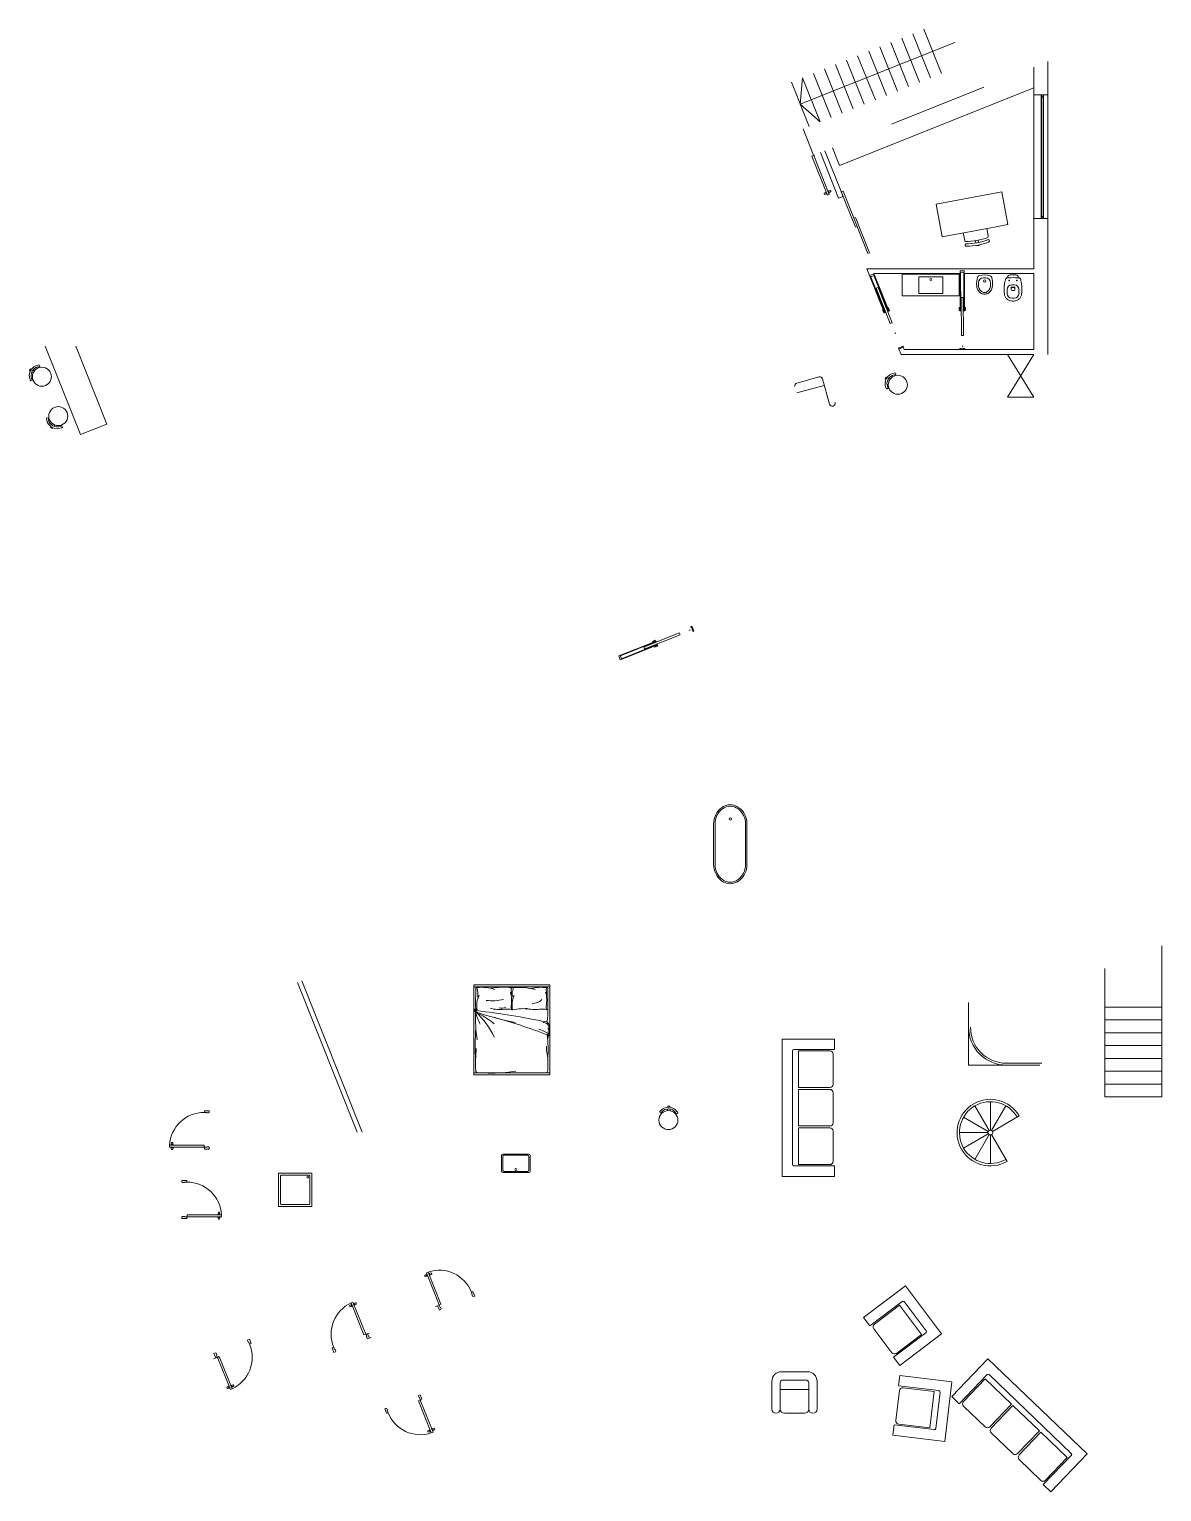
# Model space of a CAD drawing. Header units: millimetres. Extents: x -4829 to 17751, y -2575 to 15731.
# Drawn here: x -4829 to -2447, y 6933 to 10009 of the extents above; entities that cross this region are included whole.
import ezdxf

# ---------------------------------------------------------------- set-up
doc = ezdxf.new("R2010")
doc.units = ezdxf.units.MM
doc.layers.get('0').update_dxf_attribs({"lineweight": 20})
doc.layers.add('Arredo', color=7, linetype='Continuous', lineweight=9)
doc.layers.add('finestre', color=140, linetype='Continuous')

msp = doc.modelspace()

# ---------------------------------------------------------------- linework, layer by layer
for p, q in [((-2933.4, 9906.7), (-2970.5, 9999.5)), ((-2910.1, 9915.9), (-2947.3, 10008.8)), ((-2882.3, 9980.9), (-3207.3, 9850.9)), ((-3003, 9878.8), (-3040.1, 9971.7)), ((-2979.8, 9888.1), (-3016.9, 9980.9)), ((-2956.6, 9897.4), (-2993.7, 9990.2)), ((-3072.6, 9851), (-3109.8, 9943.8)), ((-3049.4, 9860.2), (-3086.6, 9953.1)), ((-3026.2, 9869.5), (-3063.3, 9962.4)), ((-2686.3, 9870.5), (-2686.3, 9940.9)), ((-3207.3, 9850.9), (-3202.6, 9906.7)), ((-3165.5, 9813.8), (-3202.6, 9906.7)), ((-3142.3, 9823.1), (-3179.4, 9915.9)), ((-3119.1, 9832.4), (-3156.2, 9925.2)), ((-3095.8, 9841.7), (-3133, 9934.5)), ((-2716.3, 9870.5), (-2716.3, 9928.9)), ((-3188.7, 9804.5), (-3225.8, 9897.4)), ((-2716.3, 9885.8), (-3124.8, 9722.4)), ((-2821.2, 9886.9), (-3015.3, 9809.3)), ((-3207.3, 9850.9), (-3165.5, 9813.8)), ((-2716.3, 9870.5), (-2686.3, 9870.5)), ((-2716.3, 9610.6), (-2716.3, 9870.5)), ((-2686.3, 9870.5), (-2686.3, 9610.6)), ((-3179.3, 9743.7), (-3201.5, 9799.4)), ((-3117.3, 9657.2), (-3155.7, 9753.1)), ((-3124.8, 9722.4), (-3139.6, 9759.5)), ((-3179, 9743.2), (-3182.7, 9741.7)), ((-3149.9, 9659.7), (-3182.7, 9741.7)), ((-3146.2, 9661.2), (-3179, 9743.2)), ((-3126.6, 9653.5), (-3164.9, 9749.4)), ((-3156.9, 9662.6), (-3157.3, 9663.7)), ((-3157.2, 9663.9), (-3154.5, 9665.6)), ((-3156.9, 9662.6), (-3156.4, 9661.5)), ((-3156.2, 9661.4), (-3153.1, 9662.1)), ((-3154.2, 9665.6), (-3152.9, 9662.4)), ((-3153.6, 9665.1), (-3154, 9664.9)), ((-3153.3, 9666.9), (-3152.9, 9667.1)), ((-3151.4, 9662), (-3153.3, 9666.9)), ((-3152.8, 9663.1), (-3153.2, 9663)), ((-3152.9, 9667.1), (-3150.9, 9662.1)), ((-3150.9, 9662.1), (-3151.4, 9662)), ((-3151.4, 9662), (-3151.2, 9662.1)), ((-3146.2, 9661.2), (-3149.9, 9659.7)), ((-3148.7, 9668.8), (-3149.1, 9668.6)), ((-3149.1, 9668.6), (-3147.2, 9663.7)), ((-3146.7, 9663.8), (-3148.7, 9668.8)), ((-3147.3, 9667.6), (-3146.9, 9667.8)), ((-3147.2, 9663.7), (-3146.7, 9663.8)), ((-3147.1, 9668.4), (-3145.8, 9665.2)), ((-3143.8, 9669.3), (-3147, 9668.6)), ((-3146.7, 9663.8), (-3146.9, 9663.7)), ((-3146.5, 9665.7), (-3146.1, 9665.8)), ((-3142.8, 9666.8), (-3145.6, 9665.1)), ((-3143.2, 9668.1), (-3143.6, 9669.2)), ((-3143.2, 9668.1), (-3142.8, 9667)), ((-3117.3, 9657.2), (-3126.6, 9653.5)), ((-2716.3, 9505), (-2716.3, 9610.6)), ((-2716.3, 9610.6), (-2686.3, 9610.6)), ((-2686.3, 9324.9), (-2686.3, 9610.6)), ((-3031.4, 9415.1), (-3067.3, 9504.9)), ((-3067.1, 9505), (-2716.3, 9505)), ((-3052.4, 9495), (-2871.4, 9495)), ((-3021.8, 9418.9), (-3052.4, 9495)), ((-2992.8, 9493.3), (-2992.8, 9448.3)), ((-2871.3, 9419.8), (-2871.4, 9495)), ((-2861.7, 9495), (-2716.3, 9495)), ((-2861.7, 9419.9), (-2861.7, 9495)), ((-2832.3, 9476), (-2832.3, 9467.9)), ((-2822.2, 9486.1), (-2817.2, 9486.1)), ((-2807.1, 9476), (-2807.1, 9467.9)), ((-2716.3, 9483), (-2716.3, 9495)), ((-2716.3, 9334.9), (-2716.3, 9483)), ((-2822.2, 9454.9), (-2817.2, 9454.9)), ((-2772.4, 9461.3), (-2772.4, 9453.2)), ((-2763.9, 9465.6), (-2763.9, 9461.1)), ((-2763.9, 9465.6), (-2763.9, 9461.1)), ((-2756.8, 9466.6), (-2762.9, 9466.6)), ((-2756.8, 9466.6), (-2762.9, 9466.6)), ((-2757.3, 9471.3), (-2762.4, 9471.3)), ((-2757.8, 9465.6), (-2761.9, 9465.6)), ((-2761.9, 9459.1), (-2759.8, 9459.1)), ((-2757.8, 9459.1), (-2759.8, 9459.1)), ((-2755.8, 9465.6), (-2755.8, 9461.1)), ((-2755.8, 9465.6), (-2755.8, 9461.1)), ((-2747.3, 9461.3), (-2747.3, 9453.2)), ((-2757.3, 9443.1), (-2762.4, 9443.1)), ((-2995.4, 9324.9), (-2999.9, 9336.2)), ((-2716.3, 9324.9), (-2995.4, 9324.9)), ((-2988.6, 9334.9), (-2990.6, 9339.9)), ((-2871.4, 9334.9), (-2988.6, 9334.9)), ((-2716.3, 9334.9), (-2861.4, 9334.9)), ((-2861.4, 9334.9), (-2861.1, 9334.9)), ((-2861.4, 9334.9), (-2861.1, 9334.9)), ((-2716.3, 9234.9), (-2771.3, 9324.9)), ((-2771.3, 9234.9), (-2716.3, 9324.9)), ((-3214.6, 9243.7), (-3156.8, 9259.8)), ((-3214.2, 9264.6), (-3167.9, 9277.5)), ((-3160.5, 9273.3), (-3145.7, 9220)), ((-3026.4, 9277.2), (-3028.5, 9273.2)), ((-3026.8, 9272.3), (-3028.5, 9273.2)), ((-3024.6, 9276.3), (-3026.4, 9277.2)), ((-3023.9, 9270), (-3020.6, 9268.7)), ((-3020.8, 9275.3), (-3018, 9273.2)), ((-2771.3, 9234.9), (-2716.3, 9234.9)), ((-3431.4, 8743.4), (-3435.1, 8752.7)), ((-2447, 7763.1), (-2447, 8081.1)), ((-2567, 8033.1), (-2567, 7763.1)), ((-4139.3, 7689.1), (-4264.9, 8003.6)), ((-4128.4, 7689.2), (-4255.6, 8007.3)), ((-3893.6, 7998.7), (-3733.8, 7998.7)), ((-3893.6, 7998.7), (-3893.6, 7809.3)), ((-3733.8, 7998.7), (-3733.8, 7809.3)), ((-3893.6, 7994.7), (-3733.8, 7994.7)), ((-3738.5, 7933.1), (-3738.5, 7990.9)), ((-2853.3, 7829.8), (-2853.3, 7961.6)), ((-2567, 7952.1), (-2447, 7952.1)), ((-2567, 7925.1), (-2447, 7925.1)), ((-3736.5, 7891.7), (-3738.5, 7886.1)), ((-3736.2, 7893.4), (-3736.2, 7902.6)), ((-3245.7, 7884.8), (-3245.7, 7596)), ((-3135.6, 7884.8), (-3245.7, 7884.8)), ((-3135.6, 7862.8), (-3135.6, 7884.8)), ((-2567, 7898.1), (-2447, 7898.1)), ((-3223.7, 7860), (-3223.7, 7620.7)), ((-3135.6, 7862.8), (-3220.9, 7862.8)), ((-3211.3, 7860), (-3145.3, 7860)), ((-3211.3, 7783), (-3211.3, 7860)), ((-3138.4, 7853.2), (-3138.4, 7789.9)), ((-2853.3, 7829.8), (-2703.3, 7829.8)), ((-2773.3, 7833.8), (-2699.3, 7833.8)), ((-2567, 7844.1), (-2447, 7844.1)), ((-2567, 7817.1), (-2447, 7817.1)), ((-3893.6, 7813.4), (-3733.8, 7813.4)), ((-3893.6, 7809.3), (-3733.8, 7809.3)), ((-3893.6, 7809.3), (-3733.8, 7809.3)), ((-3145.3, 7783), (-3211.3, 7783)), ((-2567, 7790.1), (-2447, 7790.1)), ((-3145.3, 7778.9), (-3211.3, 7778.9)), ((-3211.3, 7778.9), (-3211.3, 7701.9)), ((-3138.4, 7708.7), (-3138.4, 7772)), ((-2807.5, 7753), (-2807.5, 7693)), ((-2567, 7763.1), (-2447, 7763.1)), ((-4450.5, 7733.8), (-4460.5, 7733.8)), ((-4460.5, 7733.8), (-4460.5, 7730.3)), ((-4460.5, 7730.2), (-4455.4, 7730.3)), ((-4455.4, 7730.3), (-4455.4, 7729.4)), ((-4455.4, 7729.4), (-4451.8, 7729.4)), ((-4451.8, 7729.4), (-4450.5, 7730.6)), ((-4450.5, 7730.6), (-4450.5, 7733.8)), ((-3486.8, 7737.7), (-3486.5, 7734.2)), ((-3486.1, 7741.4), (-3486.1, 7743.3)), ((-3481.6, 7743.3), (-3486.1, 7743.3)), ((-3481.6, 7741.3), (-3481.6, 7743.3)), ((-3480.6, 7737.4), (-3481.2, 7734)), ((-2810, 7692.3), (-2840, 7744.3)), ((-2805, 7692.3), (-2775, 7744.3)), ((-2803.1, 7690.5), (-2746.8, 7723)), ((-3211.3, 7701.9), (-3145.3, 7701.9)), ((-3211.3, 7697.7), (-3211.3, 7620.7)), ((-3145.3, 7697.7), (-3211.3, 7697.7)), ((-3138.4, 7627.6), (-3138.4, 7690.9)), ((-2811.8, 7690.5), (-2863.8, 7720.5)), ((-4533.7, 7657.6), (-4533.7, 7661.5)), ((-4533.7, 7661.5), (-4461, 7661.5)), ((-4531.1, 7662.1), (-4525.8, 7662.1)), ((-4531.1, 7662.1), (-4531.1, 7661.8)), ((-4531.1, 7661.6), (-4531.1, 7662.1)), ((-4525.8, 7661.6), (-4531.1, 7661.6)), ((-4529.8, 7666.8), (-4530.3, 7663.6)), ((-4526.7, 7663.4), (-4530.1, 7663.4)), ((-4528.4, 7667), (-4529.6, 7667)), ((-4529.5, 7663), (-4529.5, 7663.4)), ((-4528.4, 7667), (-4527.2, 7667)), ((-4527.4, 7663), (-4527.4, 7663.4)), ((-4527.1, 7666.8), (-4526.5, 7663.6)), ((-4525.8, 7662.1), (-4525.8, 7661.6)), ((-4461, 7657.6), (-4461, 7661.5)), ((-2872.5, 7688), (-2812.5, 7688)), ((-2811.8, 7685.5), (-2863.8, 7655.5)), ((-2810, 7683.7), (-2840, 7631.7)), ((-2807.5, 7623), (-2807.5, 7683)), ((-2805, 7683.7), (-2772.5, 7627.4)), ((-4533.7, 7657.6), (-4461, 7657.6)), ((-4525.8, 7657.5), (-4531.1, 7657.5)), ((-4531.1, 7657.5), (-4531.1, 7657.1)), ((-4531.1, 7657.1), (-4531.1, 7657.3)), ((-4531.1, 7657.1), (-4525.8, 7657.1)), ((-4529.8, 7652.4), (-4530.3, 7655.6)), ((-4526.7, 7655.8), (-4530.1, 7655.8)), ((-4528.4, 7652.2), (-4529.6, 7652.2)), ((-4529.5, 7656.2), (-4529.5, 7655.8)), ((-4528.4, 7652.2), (-4527.2, 7652.2)), ((-4527.4, 7656.2), (-4527.4, 7655.8)), ((-4527.1, 7652.4), (-4526.5, 7655.6)), ((-4525.8, 7657.1), (-4525.8, 7657.5)), ((-4460.5, 7653.5), (-4460.5, 7657.1)), ((-4460.5, 7657.1), (-4455.4, 7657.1)), ((-4450.5, 7653.5), (-4460.5, 7653.5)), ((-4455.4, 7657.1), (-4455.4, 7658)), ((-4455.4, 7658), (-4451.8, 7658)), ((-4451.8, 7658), (-4450.5, 7656.7)), ((-4450.5, 7656.7), (-4450.5, 7653.5)), ((-3835.4, 7639.7), (-3835.4, 7607)), ((-3832.9, 7637.2), (-3832.9, 7609.5)), ((-3778.4, 7642.7), (-3832.4, 7642.7)), ((-3780.9, 7640.2), (-3829.9, 7640.2)), ((-3777.9, 7609.5), (-3777.9, 7637.2)), ((-3775.4, 7607), (-3775.4, 7639.7)), ((-3832.4, 7604), (-3778.4, 7604)), ((-3829.9, 7606.5), (-3780.9, 7606.5)), ((-3220.9, 7618), (-3135.6, 7618)), ((-3211.3, 7620.7), (-3145.3, 7620.7)), ((-3135.6, 7596), (-3135.6, 7618)), ((-4507.7, 7587.3), (-4497.7, 7587.3)), ((-4507.7, 7584.1), (-4507.7, 7587.3)), ((-4506.4, 7582.9), (-4507.7, 7584.1)), ((-4502.7, 7582.9), (-4506.4, 7582.9)), ((-4497.7, 7583.7), (-4502.7, 7583.7)), ((-4502.7, 7583.7), (-4502.7, 7582.9)), ((-4497.7, 7587.3), (-4497.7, 7583.7)), ((-3245.7, 7596), (-3135.6, 7596)), ((-4506.4, 7511.5), (-4507.7, 7510.2)), ((-4507.7, 7510.2), (-4507.7, 7507)), ((-4507.7, 7507), (-4497.7, 7507)), ((-4502.7, 7511.5), (-4506.4, 7511.5)), ((-4502.7, 7510.6), (-4502.7, 7511.5)), ((-4497.7, 7510.6), (-4502.7, 7510.6)), ((-4497.7, 7507), (-4497.7, 7510.6)), ((-4497.1, 7511.1), (-4497.1, 7515)), ((-4424.4, 7515), (-4497.1, 7515)), ((-4424.4, 7511.1), (-4497.1, 7511.1)), ((-4427.1, 7515.6), (-4432.4, 7515.6)), ((-4432.4, 7515.6), (-4432.4, 7515.1)), ((-4432.4, 7515.1), (-4427.1, 7515.1)), ((-4432.4, 7510.6), (-4432.4, 7511)), ((-4432.4, 7511), (-4427.1, 7511)), ((-4427.1, 7510.6), (-4432.4, 7510.6)), ((-4431.1, 7520.3), (-4431.7, 7517.1)), ((-4431.1, 7505.8), (-4431.7, 7509)), ((-4431.5, 7516.9), (-4428, 7516.9)), ((-4431.5, 7509.3), (-4428, 7509.3)), ((-4429.8, 7520.4), (-4430.9, 7520.4)), ((-4430.8, 7516.4), (-4430.8, 7516.9)), ((-4430.8, 7509.7), (-4430.8, 7509.3)), ((-4429.8, 7520.4), (-4428.6, 7520.4)), ((-4428.7, 7516.4), (-4428.7, 7516.9)), ((-4428.7, 7509.7), (-4428.7, 7509.3)), ((-4428.4, 7520.3), (-4427.9, 7517.1)), ((-4428.4, 7505.8), (-4427.9, 7509)), ((-4427.1, 7515.6), (-4427.1, 7515.3)), ((-4427.1, 7515.1), (-4427.1, 7515.6)), ((-4427.1, 7511), (-4427.1, 7510.6)), ((-4427.1, 7510.6), (-4427.1, 7510.8)), ((-4424.4, 7511.1), (-4424.4, 7515)), ((-4429.8, 7505.7), (-4430.9, 7505.7)), ((-4429.8, 7505.7), (-4428.6, 7505.7)), ((-3996.6, 7386.3), (-3997, 7387.4)), ((-3996.9, 7387.6), (-3994.2, 7389.3)), ((-3996.6, 7386.3), (-3996.1, 7385.2)), ((-3995.9, 7385.1), (-3992.8, 7385.8)), ((-3992.6, 7386), (-3993.9, 7389.2)), ((-3993.3, 7388.7), (-3993.7, 7388.6)), ((-3993.5, 7393.2), (-3989.9, 7394.7)), ((-3993.5, 7393.2), (-3966.5, 7325.8)), ((-3992.6, 7390.7), (-3993, 7390.6)), ((-3993, 7390.6), (-3992.8, 7390.7)), ((-3993, 7390.6), (-3991.1, 7385.6)), ((-3992.5, 7386.8), (-3992.9, 7386.6)), ((-3990.6, 7385.8), (-3992.6, 7390.7)), ((-3991.1, 7385.6), (-3990.6, 7385.8)), ((-3989.9, 7394.7), (-3962.9, 7327.2)), ((-3988.8, 7392.3), (-3988.4, 7392.4)), ((-3986.9, 7387.3), (-3988.8, 7392.3)), ((-3988.4, 7392.4), (-3988.6, 7392.3)), ((-3988.4, 7392.4), (-3986.4, 7387.5)), ((-3987, 7391.3), (-3986.6, 7391.4)), ((-3986.4, 7387.5), (-3986.9, 7387.3)), ((-3985.5, 7388.8), (-3986.8, 7392.1)), ((-3983.5, 7393), (-3986.7, 7392.3)), ((-3986.2, 7389.3), (-3985.8, 7389.5)), ((-3982.5, 7390.5), (-3985.3, 7388.8)), ((-3982.9, 7391.8), (-3983.3, 7392.9)), ((-3982.9, 7391.8), (-3982.5, 7390.7)), ((-3895.6, 7353.5), (-3898.9, 7352.2)), ((-3898.9, 7352.2), (-3897, 7347.5)), ((-3891.9, 7344.2), (-3895.6, 7353.5)), ((-2986.2, 7365.4), (-3074, 7299.1)), ((-2986.2, 7365.4), (-2910, 7264.4)), ((-4154.9, 7323), (-4155.4, 7324.1)), ((-4155.3, 7324.3), (-4152.5, 7326)), ((-4154.9, 7323), (-4154.5, 7321.9)), ((-4154.3, 7321.8), (-4151.1, 7322.4)), ((-4151, 7322.7), (-4152.3, 7325.9)), ((-4151.6, 7325.4), (-4152, 7325.2)), ((-4148.2, 7331.4), (-4151.9, 7329.9)), ((-4151.9, 7329.9), (-4124.9, 7262.4)), ((-4151, 7327.4), (-4151.4, 7327.2)), ((-4151.4, 7327.2), (-4151.2, 7327.3)), ((-4151.4, 7327.2), (-4149.4, 7322.3)), ((-4150.8, 7323.5), (-4151.2, 7323.3)), ((-4149, 7322.5), (-4151, 7327.4)), ((-4149.4, 7322.3), (-4149, 7322.5)), ((-4148.2, 7331.4), (-4121.2, 7263.9)), ((-4147.2, 7328.9), (-4146.7, 7329.1)), ((-4145.2, 7324), (-4147.2, 7328.9)), ((-4146.7, 7329.1), (-4147, 7329)), ((-4146.7, 7329.1), (-4144.8, 7324.1)), ((-4145.3, 7327.9), (-4144.9, 7328.1)), ((-4143.9, 7325.5), (-4145.2, 7328.7)), ((-4144.8, 7324.1), (-4145.2, 7324)), ((-4141.9, 7329.6), (-4145, 7329)), ((-4144.5, 7326), (-4144.1, 7326.1)), ((-4140.9, 7327.1), (-4143.6, 7325.4)), ((-4141.2, 7328.4), (-4141.7, 7329.5)), ((-4141.2, 7328.4), (-4140.8, 7327.3)), ((-3970.1, 7323.7), (-3974.2, 7322.1)), ((-3970.1, 7323.7), (-3966.8, 7325)), ((-3966.4, 7314.4), (-3970.1, 7323.7)), ((-3966.8, 7325), (-3965, 7320.3)), ((-3966.5, 7325.8), (-3962.9, 7327.2)), ((-3897, 7347.5), (-3897.8, 7347.2)), ((-3897.8, 7347.2), (-3896.5, 7343.8)), ((-3896.5, 7343.8), (-3894.8, 7343.1)), ((-3894.8, 7343.1), (-3891.9, 7344.2)), ((-2992.7, 7332.9), (-3060.8, 7281.6)), ((-3051.4, 7285.2), (-2998.7, 7324.9)), ((-2998.7, 7324.9), (-2952.3, 7263.4)), ((-2942.5, 7270.9), (-2988.8, 7332.4)), ((-3963.5, 7315.6), (-3966.4, 7314.4)), ((-3965, 7320.3), (-3964.1, 7320.7)), ((-3964.1, 7320.7), (-3962.8, 7317.3)), ((-3962.8, 7317.3), (-3963.5, 7315.6)), ((-3074, 7299.1), (-3060.8, 7281.6)), ((-4121.2, 7263.9), (-4124.9, 7262.4)), ((-4117.2, 7264.9), (-4120.5, 7263.6)), ((-4120.5, 7263.6), (-4118.6, 7258.9)), ((-4113.5, 7266.4), (-4117.2, 7264.9)), ((-4113.5, 7255.6), (-4117.2, 7264.9)), ((-3014.7, 7225), (-3052.8, 7275.5)), ((-3011.1, 7215.7), (-2943, 7267)), ((-2952.3, 7263.4), (-3005, 7223.7)), ((-2997.8, 7198.1), (-2910, 7264.4)), ((-4369.6, 7250.6), (-4368.9, 7252.2)), ((-4368.2, 7247.2), (-4369.6, 7250.6)), ((-4368.9, 7252.2), (-4365.9, 7253.4)), ((-4367.4, 7247.5), (-4368.2, 7247.2)), ((-4365.6, 7242.8), (-4367.4, 7247.5)), ((-4365.9, 7253.4), (-4362.2, 7244.1)), ((-4362.2, 7244.1), (-4365.5, 7242.8)), ((-4191.8, 7235.1), (-4188.5, 7236.4)), ((-4188, 7225.8), (-4191.8, 7235.1)), ((-4188.4, 7236.4), (-4186.6, 7231.7)), ((-4186.6, 7231.7), (-4185.8, 7232)), ((-4185.8, 7232), (-4184.4, 7228.6)), ((-4118.6, 7258.9), (-4119.5, 7258.5)), ((-4119.5, 7258.5), (-4118.1, 7255.1)), ((-4118.1, 7255.1), (-4116.5, 7254.4)), ((-4116.5, 7254.4), (-4113.5, 7255.6)), ((-4441.7, 7212.4), (-4436.8, 7214.3)), ((-4437.5, 7224.8), (-4440.5, 7223.6)), ((-4440.5, 7223.6), (-4436.8, 7214.3)), ((-4435.9, 7224.1), (-4437.5, 7224.8)), ((-4436.8, 7214.3), (-4433.5, 7215.6)), ((-4434.5, 7220.7), (-4435.9, 7224.1)), ((-4435.4, 7220.3), (-4434.5, 7220.7)), ((-4433.5, 7215.6), (-4435.4, 7220.3)), ((-4432.8, 7215.3), (-4429.1, 7216.8)), ((-4405.8, 7147.8), (-4432.8, 7215.3)), ((-4402.1, 7149.3), (-4429.1, 7216.8)), ((-4185.1, 7227), (-4188, 7225.8)), ((-4184.4, 7228.6), (-4185.1, 7227)), ((-3011.1, 7215.7), (-2997.8, 7198.1)), ((-2812.6, 7212), (-2888.8, 7132.6)), ((-2604.2, 7012), (-2812.6, 7212)), ((-3000.4, 7155.2), (-2997.8, 7177.1)), ((-2997.8, 7177.1), (-2888.6, 7164.1)), ((-2813.9, 7178.9), (-2872.9, 7117.4)), ((-2818.5, 7170), (-2864.3, 7122.4)), ((-2763, 7116.7), (-2818.5, 7170)), ((-2637.3, 7013.2), (-2810, 7179)), ((-4412.8, 7150.8), (-4413.2, 7151.9)), ((-4413.1, 7152.1), (-4410.4, 7153.8)), ((-4412.8, 7150.8), (-4412.3, 7149.7)), ((-4412.1, 7149.6), (-4409, 7150.2)), ((-4410.1, 7153.7), (-4408.8, 7150.5)), ((-4409.4, 7153.2), (-4409.9, 7153.1)), ((-4409.2, 7155.1), (-4408.8, 7155.2)), ((-4407.2, 7150.1), (-4409.2, 7155.1)), ((-4408.7, 7151.3), (-4409.1, 7151.1)), ((-4408.8, 7155.2), (-4406.8, 7150.3)), ((-4406.8, 7150.3), (-4407.2, 7150.1)), ((-4407.2, 7150.1), (-4407, 7150.2)), ((-4405.8, 7147.8), (-4402.1, 7149.3)), ((-4404.6, 7156.9), (-4405, 7156.7)), ((-4405, 7156.7), (-4403, 7151.8)), ((-4402.6, 7152), (-4404.6, 7156.9)), ((-4403.2, 7155.7), (-4402.8, 7155.9)), ((-4403, 7156.5), (-4401.7, 7153.3)), ((-4403, 7151.8), (-4402.6, 7152)), ((-4399.7, 7157.5), (-4402.9, 7156.8)), ((-4402.6, 7152), (-4402.8, 7151.9)), ((-4402.4, 7153.8), (-4402, 7154)), ((-4398.7, 7154.9), (-4401.5, 7153.2)), ((-4399.1, 7156.3), (-4399.5, 7157.3)), ((-4399.1, 7156.3), (-4398.6, 7155.2)), ((-3249.6, 7147.6), (-3189.6, 7147.6)), ((-2998.8, 7145.3), (-3006.3, 7082.5)), ((-3000.4, 7155.2), (-2915.7, 7145.2)), ((-2925.6, 7143.6), (-2991.2, 7151.3)), ((-2934.7, 7067.1), (-2925.6, 7143.6)), ((-2913.3, 7142.1), (-2922.4, 7065.6)), ((-2903.4, 7038.5), (-2888.6, 7164.1)), ((-4078.4, 7108.1), (-4081.3, 7106.9)), ((-4081.3, 7106.9), (-4077.6, 7097.6)), ((-4076.7, 7107.4), (-4078.4, 7108.1)), ((-4075.4, 7104), (-4076.7, 7107.4)), ((-4010.4, 7133.9), (-4009.8, 7135.5)), ((-4009.1, 7130.5), (-4010.4, 7133.9)), ((-4006.7, 7125.4), (-4010.3, 7123.9)), ((-3983.3, 7056.4), (-4010.3, 7123.9)), ((-4009.8, 7135.5), (-4006.8, 7136.7)), ((-4008.3, 7130.8), (-4009.1, 7130.5)), ((-4006.4, 7126.1), (-4008.3, 7130.8)), ((-4006.8, 7136.7), (-4003.1, 7127.4)), ((-3979.7, 7057.9), (-4006.7, 7125.4)), ((-4003.1, 7127.4), (-4006.4, 7126.1)), ((-2888.8, 7132.6), (-2872.9, 7117.4)), ((-2864.1, 7112.7), (-2818.4, 7068.9)), ((-2808.7, 7069.1), (-2763, 7116.7)), ((-2760, 7113.8), (-2805.7, 7066.2)), ((-2704.4, 7060.5), (-2760, 7113.8)), ((-4077.6, 7097.6), (-4074.3, 7098.9)), ((-4076.2, 7103.6), (-4075.4, 7104)), ((-4074.3, 7098.9), (-4076.2, 7103.6)), ((-3240.8, 7097.6), (-3198.3, 7097.6)), ((-3990.3, 7059.4), (-3990.8, 7060.5)), ((-3990.7, 7060.7), (-3987.9, 7062.4)), ((-3990.3, 7059.4), (-3989.9, 7058.3)), ((-3989.7, 7058.2), (-3986.5, 7058.9)), ((-3987.7, 7062.3), (-3986.4, 7059.1)), ((-3987, 7061.8), (-3987.4, 7061.7)), ((-3986.8, 7063.7), (-3986.4, 7063.8)), ((-3984.8, 7058.7), (-3986.8, 7063.7)), ((-3986.2, 7059.9), (-3986.6, 7059.7)), ((-3986.4, 7063.8), (-3984.4, 7058.9)), ((-3984.4, 7058.9), (-3984.8, 7058.7)), ((-3984.8, 7058.7), (-3984.6, 7058.8)), ((-3979.7, 7057.9), (-3983.3, 7056.4)), ((-3982.2, 7065.5), (-3982.6, 7065.4)), ((-3982.6, 7065.4), (-3980.6, 7060.4)), ((-3980.2, 7060.6), (-3982.2, 7065.5)), ((-3980.7, 7064.3), (-3980.3, 7064.5)), ((-3980.6, 7065.1), (-3979.3, 7061.9)), ((-3980.6, 7060.4), (-3980.2, 7060.6)), ((-3977.3, 7066.1), (-3980.4, 7065.4)), ((-3980.2, 7060.6), (-3980.4, 7060.5)), ((-3980, 7062.4), (-3979.5, 7062.6)), ((-3976.3, 7063.5), (-3979, 7061.8)), ((-3976.6, 7064.9), (-3977.1, 7066)), ((-3976.6, 7064.9), (-3976.2, 7063.8)), ((-3012.7, 7051.4), (-3010.1, 7073.3)), ((-2903.4, 7038.5), (-3012.7, 7051.4)), ((-2925.4, 7063.2), (-3010.1, 7073.3)), ((-3000.2, 7074.9), (-2934.7, 7067.1)), ((-2805.5, 7056.5), (-2759.9, 7012.7)), ((-2750.2, 7012.9), (-2704.4, 7060.5)), ((-2747.2, 7010), (-2701.5, 7057.6)), ((-2701.5, 7057.6), (-2645.9, 7004.3)), ((-2701.3, 6956.5), (-2747, 7000.3)), ((-2696.3, 6947.8), (-2637.2, 7009.3)), ((-2645.9, 7004.3), (-2691.6, 6956.7)), ((-2680.4, 6932.6), (-2604.2, 7012)), ((-2696.3, 6947.8), (-2680.4, 6932.6))]:
    msp.add_line(p, q)
for points in [[(-3121.1, 9666.6), (-3117.4, 9668.1), (-3087.7, 9593.8), (-3091.4, 9592.3)], [(-2806.6, 9591.3), (-2798.6, 9592.7), (-2771, 9597.8), (-2783.7, 9666.7), (-2921.4, 9641.2), (-2908.7, 9572.4)], [(-3094.8, 9611.5), (-3091.1, 9613), (-3061.4, 9538.7), (-3065.1, 9537.2)], [(-2957.8, 9453.3), (-2907.8, 9453.3), (-2907.8, 9488.3), (-2957.8, 9488.3)], [(-3047.7, 9464.2), (-3043.8, 9465.8), (-3014.1, 9391.5), (-3018, 9389.9)], [(-2868.7, 9444.8), (-2864.5, 9444.8), (-2864.3, 9364.8), (-2868.5, 9364.8)], [(-3032.8, 9417.9), (-3032.7, 9418), (-3032.9, 9418.6), (-3034.1, 9418.1), (-3031.8, 9412.5), (-3030.7, 9413), (-3031.6, 9415.2), (-3031.7, 9415.2)], [(-3029.5, 9415), (-3031.2, 9414.3), (-3030.2, 9412.1), (-3028.6, 9412.7)], [(-3022.7, 9422), (-3022.8, 9421.9), (-3023.1, 9422.6), (-3021.9, 9423), (-3019.6, 9417.4), (-3020.8, 9416.9), (-3021.7, 9419.2), (-3021.6, 9419.2)], [(-3023.1, 9417.6), (-3021.4, 9418.3), (-3020.5, 9416), (-3022.2, 9415.3)], [(-2872, 9423), (-2871.8, 9423), (-2871.8, 9423.7), (-2873.1, 9423.7), (-2873.1, 9417.6), (-2871.8, 9417.6), (-2871.8, 9420), (-2872, 9420)], [(-2870, 9419), (-2871.8, 9419), (-2871.8, 9416.6), (-2870, 9416.6)], [(-2863.1, 9419.1), (-2861.3, 9419.1), (-2861.3, 9416.6), (-2863.1, 9416.6)], [(-2861.1, 9423), (-2861.2, 9423), (-2861.2, 9423.7), (-2860, 9423.7), (-2859.9, 9417.6), (-2861.2, 9417.6), (-2861.2, 9420), (-2861.1, 9420)], [(-2998, 9338.8), (-2998, 9338.8), (-2998.3, 9338.7), (-2998.5, 9339.4), (-3001, 9338.4), (-3000.1, 9336.1), (-2990.4, 9340), (-2991.3, 9342.3), (-2993.8, 9341.3), (-2993.5, 9340.6), (-2993.8, 9340.5), (-2993.8, 9340.5)], [(-2868.6, 9336.6), (-2868.6, 9336.6), (-2868.9, 9336.6), (-2868.9, 9337.3), (-2871.6, 9337.3), (-2871.6, 9334.9), (-2861.1, 9334.9), (-2861.1, 9337.3), (-2863.8, 9337.3), (-2863.8, 9336.6), (-2864.1, 9336.6), (-2864.1, 9336.6)], [(-3536.1, 8709.2), (-3534.5, 8705.3), (-3460.2, 8735), (-3461.8, 8738.9)], [(-3435.7, 8749.5), (-3435.7, 8749.5), (-3435.8, 8749.7), (-3436.5, 8749.5), (-3437.5, 8752), (-3435.2, 8752.9), (-3431.3, 8743.1), (-3433.6, 8742.2), (-3434.6, 8744.7), (-3433.9, 8745), (-3434, 8745.3), (-3434, 8745.3)], [(-3517.1, 8720.4), (-3517, 8720.3), (-3517.7, 8720), (-3518.1, 8721.2), (-3512.5, 8723.5), (-3512, 8722.3), (-3514.3, 8721.4), (-3514.3, 8721.5)], [(-3513, 8710.3), (-3513.1, 8710.4), (-3513.7, 8710.2), (-3513.3, 8709), (-3507.6, 8711.2), (-3508.1, 8712.4), (-3510.4, 8711.5), (-3510.3, 8711.4)], [(-3512.7, 8720), (-3513.4, 8721.7), (-3511.1, 8722.6), (-3510.4, 8720.9)], [(-3510.1, 8713.6), (-3509.5, 8711.9), (-3507.2, 8712.8), (-3507.9, 8714.5)], [(-2567, 7871.1), (-2447, 7871.1)], [(-4234.6, 7602.7), (-4234.6, 7532.7), (-4304.6, 7532.7), (-4304.6, 7602.7)]]:
    msp.add_lwpolyline(points, close=True)
for points in [[(-2864.4, 9580.5), (-2861.5, 9564.8, 0.198912), (-2859.8, 9562.2)], [(-2813, 9570.9, 0.198912), (-2812.3, 9573.9), (-2815.2, 9589.7)], [(-3319.5, 8251.2), (-3319.5, 8337.1, 0.23539), (-3336.2, 8371.4, 0.340044), (-3372.8, 8371.4, 0.23539), (-3389.5, 8337.1), (-3389.5, 8252.1, 0.23539), (-3372.8, 8217.7, 0.340044), (-3336.2, 8217.7, 0.23539), (-3319.5, 8252.1)]]:
    msp.add_lwpolyline(points, format="xyb")
for points in [[(-2839, 9563.9), (-2838, 9559)], [(-2833.1, 9565), (-2832.1, 9560.1)], [(-2831.2, 9555.2), (-2831, 9554.2)], [(-3021.5, 9418.2), (-3021.8, 9418.9), (-3022.5, 9418.7), (-3052.6, 9494.1), (-3060.9, 9490.8), (-3030.7, 9415.4), (-3031.4, 9415.1), (-3031.1, 9414.4), (-3029.4, 9415), (-3058.6, 9488), (-3052.3, 9490.5), (-3023.1, 9417.6), (-3021.5, 9418.2)], [(-2992.8, 9493.3), (-2872.8, 9493.3), (-2872.8, 9448.3), (-2992.8, 9448.3)], [(-2861.4, 9419.1), (-2861.4, 9419.9), (-2862.1, 9419.9), (-2862.3, 9501.1), (-2871.1, 9501), (-2871, 9419.8), (-2871.7, 9419.8), (-2871.7, 9419), (-2869.9, 9419), (-2870.1, 9497.7), (-2863.3, 9497.7), (-2863.1, 9419.1), (-2861.4, 9419.1)], [(-3509.5, 8712), (-3510.2, 8711.7), (-3510.5, 8712.4), (-3585.9, 8682.3), (-3589.2, 8690.5), (-3513.8, 8720.6), (-3514, 8721.3), (-3513.3, 8721.6), (-3512.7, 8720), (-3585.7, 8690.8), (-3583.2, 8684.5), (-3510.2, 8713.7), (-3509.5, 8712)], [(-4109.8, 7257.1), (-4113.5, 7255.6)]]:
    msp.add_lwpolyline(points)
for points in [[(-2766.7, 9492), (-2753, 9492, -0.414214), (-2749, 9487.9), (-2749, 9485.9), (-2748, 9485.9, -0.370925), (-2743.7, 9482.1, -0.029083), (-2741.8, 9471.9, -0.042203), (-2741.3, 9456.8, -0.025293), (-2741.7, 9452.7, -0.129271), (-2743.1, 9446.6, -0.11011), (-2746.7, 9441.5, -0.08956), (-2752.5, 9438.2, -0.081181), (-2759.8, 9437.1, -0.081181), (-2767.1, 9438.2, -0.08956), (-2773, 9441.5, -0.11011), (-2776.6, 9446.6, -0.129271), (-2777.9, 9452.7, -0.025293), (-2778.4, 9456.8, -0.042203), (-2777.9, 9471.9, -0.029083), (-2776, 9482.1, -0.370925), (-2771.6, 9485.9), (-2770.7, 9485.9), (-2770.7, 9487.9, -0.414214)], [(-3322.5, 8251.3), (-3322.5, 8337.1, 0.235483), (-3338, 8369, 0.340044), (-3370.9, 8369, 0.235483), (-3386.5, 8337.1), (-3386.5, 8252, 0.235483), (-3370.9, 8220.1, 0.340044), (-3338, 8220.1, 0.230297)], [(-4238.6, 7595.7), (-4238.6, 7539.7, -0.414214), (-4241.6, 7536.7), (-4297.6, 7536.7, -0.414214), (-4300.6, 7539.7), (-4300.6, 7595.7, -0.414214), (-4297.6, 7598.7), (-4241.6, 7598.7, -0.414214)], [(-3267.1, 7106.3, 1), (-3249.6, 7106.3), (-3249.6, 7161.6, -0.414214), (-3243.6, 7167.6), (-3195.6, 7167.6, -0.414214), (-3189.6, 7161.6), (-3189.6, 7106.3, 1), (-3172.1, 7106.3), (-3172.1, 7165.1, 0.414214), (-3192.1, 7185.1), (-3247.1, 7185.1, 0.414214), (-3267.1, 7165.1)]]:
    msp.add_lwpolyline(points, format="xyb", close=True)
for centre, radius in [((-3178.5, 9743.4), 0.555), ((-2932.8, 9482.3), 2), ((-2819.7, 9479.3), 2.5), ((-2767.9, 9480.4), 0.756), ((-2751.8, 9480.4), 0.756), ((-3002.1, 9261), 20), ((-3354.5, 8347.6), 2.5), ((-3484.7, 7714.3), 20), ((-2807.5, 7688), 5), ((-4461, 7657.1), 0.555), ((-3805.4, 7610.6), 2), ((-4243.1, 7594.4), 2), ((-4497.1, 7510.6), 0.555), ((-3967, 7325.5), 0.555), ((-4120.7, 7264.1), 0.555), ((-4433.3, 7215.1), 0.555), ((-4006.2, 7125.6), 0.555)]:
    msp.add_circle(centre, radius)
for centre, radius, start, end in [((-3157.2, 9663.8), 0.178, 121.5272, 201.8014), ((-3157.2, 9663.8), 0.178, 121.5272, 201.8014), ((-3156.3, 9661.6), 0.178, 201.8014, 282.0756), ((-3156.3, 9661.6), 0.178, 201.8014, 282.0756), ((-3154.4, 9665.5), 0.178, 21.8014, 121.5272), ((-3154.4, 9665.5), 0.178, 21.8014, 121.5272), ((-3153.9, 9665.9), 0.893, 291.8014, 21.8014), ((-3153.1, 9662.3), 0.178, 282.0756, 21.8014), ((-3152.5, 9662.3), 0.893, 21.8014, 111.8014), ((-3147.6, 9668.4), 0.893, 201.8014, 291.8014), ((-3147, 9668.5), 0.178, 102.0756, 201.8014), ((-3147, 9668.5), 0.178, 102.0756, 201.8014), ((-3146.2, 9664.8), 0.893, 111.8014, 201.8014), ((-3145.7, 9665.3), 0.178, 201.8014, 301.5272), ((-3143.8, 9669.1), 0.178, 21.8014, 102.0756), ((-3143.8, 9669.1), 0.178, 21.8014, 102.0756), ((-3142.9, 9667), 0.178, 301.5272, 21.8014), ((-3142.9, 9667), 0.178, 301.5272, 21.8014), ((-2860, 9694.1), 131.8, 270.0774, 290.9062), ((-2857.6, 9555.3), 3.01, 138.5951, 277.7461), ((-2860, 9694.1), 136.8, 270.0774, 290.9062), ((-2860, 9694.1), 141.8, 271.1504, 290.1184), ((-2860, 9694.1), 142.8, 279.2881, 281.6954), ((-2812.6, 9563.6), 3.01, 283.2374, 62.3884), ((-2769.9, 9472.3), 66.5, 167.6595, 181.4279), ((-2829, 9484.9), 6.06, 114.3518, 165.3134), ((-2822.2, 9476), 10.1, 90, 180), ((-2819.7, 9445.4), 46.6, 75.3309, 104.6691), ((-2817.2, 9476), 10.1, 0, 90), ((-2810.4, 9484.9), 6.06, 14.6866, 65.6482), ((-2869.5, 9472.3), 66.5, 358.5721, 12.3405), ((-2759.8, 9391), 95.4, 84.1181, 95.8819), ((-2815.4, 9470.4), 20.9, 179.5284, 236.5186), ((-2814.9, 9470.9), 17.7, 189.892, 245.4968), ((-2819.7, 9474.7), 22.9, 251.4357, 270.0003), ((-2819.7, 9474.7), 22.9, 269.9997, 288.5643), ((-2824.5, 9470.9), 17.7, 294.5032, 350.108), ((-2823.9, 9470.4), 20.9, 303.4814, 0.4716), ((-2762.4, 9461.3), 10.1, 90, 180), ((-2762.4, 9453.2), 10.1, 180, 270), ((-2762.9, 9465.6), 1.01, 90, 180), ((-2762.9, 9465.6), 1.01, 90, 180), ((-2761.9, 9461.1), 2.02, 180, 270), ((-2761.9, 9464.6), 1.01, 90, 180), ((-2757.8, 9464.6), 1.01, 0, 90), ((-2757.8, 9461.1), 2.02, 270, 0), ((-2757.3, 9461.3), 10.1, 0, 90), ((-2757.3, 9453.2), 10.1, 270, 0), ((-2756.8, 9465.6), 1.01, 0, 90), ((-2756.8, 9465.6), 1.01, 0, 90), ((-3212.6, 9258.8), 6, 105.5174, 195.5174), ((-3166.3, 9271.7), 6, 15.5174, 105.5174), ((-3006.4, 9263.4), 22.3, 98.8505, 202.4161), ((-3006.4, 9263.4), 18.6, 98.8505, 201.3041), ((-3008.3, 9283.8), 2.23, 243.3687, 134.3324), ((-3024.8, 9254.7), 2.23, 173.0788, 63.0911), ((-3139.9, 9222.2), 6.28, 200.4491, 10.5857), ((-5188.5, 7988.9), 1298.6, 358.8115, 0.0896), ((-3885.2, 7990.9), 4.7, 126.8699, 180), ((-3840, 7955.6), 47.7, 153.3319, 191.2891), ((-3876.1, 7911.9), 81.7, 71.0292, 98.0146), ((-3933.8, 7978.4), 48.5, 352.4611, 17.1991), ((-3854.7, 8042.9), 77.8, 260.432, 287.2702), ((-3831.4, 7819.9), 173.8, 84.3095, 98.9414), ((-3886.4, 7965.8), 72.1, 350.3711, 14.26), ((-3808.1, 7988.5), 7.51, 144.3788, 195.1988), ((-3835.4, 7981.1), 20.8, 347.312, 15.1988), ((-3797.4, 7980.5), 15.9, 155.7877, 202.8808), ((-3765.4, 7956.9), 48, 155.118, 192.9862), ((-3819.5, 7971.1), 8.07, 339.0161, 22.8808), ((-3819, 7990.2), 7.74, 335.7877, 21.7124), ((-3800.6, 7857), 136.5, 74.8925, 94.682), ((-3752.4, 7893.4), 100.2, 83.1414, 102.4248), ((-3770.2, 7987.3), 27.7, 267.8295, 315.0098), ((-3812.7, 7965.8), 72.1, 350.3711, 14.26), ((-3734.3, 7988.5), 7.51, 144.3788, 195.1988), ((-3761.6, 7981.1), 20.8, 347.312, 15.1988), ((-3743.2, 7990.9), 4.7, 0, 53.1301), ((-3888.4, 7945.3), 3.89, 106.3005, 243.9382), ((-3887.3, 7946.2), 3.89, 202.6052, 274.4989), ((-3608.7, 7929.5), 281.7, 177.4941, 189.5094), ((-3841.9, 7957.8), 48.4, 175.0554, 195.8557), ((-3995.1, 7823.3), 158.3, 24.3833, 48.4532), ((-3704.8, 8480), 569.3, 250.9969, 259.728), ((-3763.5, 7973.8), 130.7, 194.1894, 206.3096), ((-3888.1, 7946.5), 1.96, 129.3958, 258.1256), ((-4097.3, 6174.5), 1782.3, 78.477, 83.272), ((-3975.8, 7763.1), 198, 51.0376, 62.0856), ((-3839.3, 8008), 61.4, 250.6572, 279.2501), ((-3835.5, 7973.9), 24.1, 257.148, 292.3825), ((-3824.1, 7915.1), 32.8, 72.3598, 99.3926), ((-3803.4, 7951.8), 12.1, 170.3711, 206.9649), ((-3791.6, 7867.3), 81.4, 80.3266, 104.5973), ((-3765.4, 8006.1), 59.5, 250.3559, 279.3926), ((-3750.3, 7915.1), 32.8, 72.3598, 99.3926), ((-3729.7, 7951.8), 12.1, 170.3711, 206.9649), ((-3367.2, 7868.9), 523.7, 175.6972, 183.223), ((-4198.3, 6690.4), 1287.8, 69.1868, 74.408), ((-3749.6, 7897.6), 22.1, 65.0339, 86.464), ((-3742.6, 7914.5), 6.58, 12.8827, 78.3869), ((-3746.3, 7910.3), 9.52, 4.6849, 50.5984), ((-3798.2, 7933.9), 59.7, 347.089, 359.2313), ((-3746.3, 7902), 10.1, 356.6017, 37.7302), ((-3768.7, 7908.5), 33.4, 346.9286, 12.8827), ((-2773.3, 7909.8), 80, 180, 270), ((-2773.3, 7909.8), 76, 180, 270), ((-3770.8, 7847.4), 59.4, 58.0112, 76.8651), ((-3742.2, 7889.7), 4.7, 339.7541, 70.6724), ((-3962.8, 7862.9), 225.1, 355.1753, 7.8765), ((-3741.5, 7894.1), 4.18, 359.0101, 59.2976), ((-3740.9, 7893.4), 4.7, 339.7541, 0), ((-3740.9, 7893.4), 4.7, 339.7541, 0), ((-3548.9, 7832.5), 341.3, 174.5127, 182.4265), ((-3710, 7866), 31.3, 172.4747, 191.3425), ((-3881.7, 7831.5), 143.8, 354.639, 11.3425), ((-3220.9, 7860), 2.75, 90, 180), ((-3145.3, 7853.2), 6.88, 0, 90), ((-3885.2, 7818.1), 4.7, 180, 270), ((-3854.9, 8113.1), 299.9, 268.3066, 279.4832), ((-3743.2, 7818.1), 4.7, 270, 0), ((-3145.3, 7789.9), 6.88, 270, 0), ((-3145.3, 7772), 6.88, 0, 90), ((-2807.5, 7688), 70, 30, 300), ((-2807.5, 7688), 65, 30, 300), ((-4461.3, 7657.7), 72.6, 89.3802, 176.9413), ((-3500.8, 7731.4), 2.23, 110.7405, 0.7528), ((-3484.5, 7719.2), 22.3, 36.5122, 140.0778), ((-3484.5, 7719.2), 18.6, 36.5122, 138.9658), ((-3467.3, 7730.3), 2.23, 181.0303, 71.9941), ((-3145.3, 7708.7), 6.88, 270, 0), ((-3145.3, 7690.9), 6.88, 0, 90), ((-4530.4, 7663), 0.893, 270, 0), ((-4530.1, 7663.6), 0.178, 170.2742, 270), ((-4529.6, 7666.8), 0.178, 90, 170.2742), ((-4529.6, 7666.8), 0.178, 90, 170.2742), ((-4526.5, 7663), 0.893, 180, 270), ((-4527.2, 7666.8), 0.178, 9.7258, 90), ((-4527.2, 7666.8), 0.178, 9.7258, 90), ((-4526.7, 7663.6), 0.178, 270, 9.7258), ((-4526.7, 7663.6), 0.178, 270, 9.7258), ((-4530.4, 7656.2), 0.893, 0, 90), ((-4530.1, 7655.6), 0.178, 90, 189.7258), ((-4529.6, 7652.4), 0.178, 189.7258, 270), ((-4529.6, 7652.4), 0.178, 189.7258, 270), ((-4526.5, 7656.2), 0.893, 90, 180), ((-4527.2, 7652.4), 0.178, 270, 350.2742), ((-4527.2, 7652.4), 0.178, 270, 350.2742), ((-4526.7, 7655.6), 0.178, 350.2742, 90), ((-4526.7, 7655.6), 0.178, 350.2742, 90), ((-3832.4, 7639.7), 3, 90, 180), ((-3829.9, 7637.2), 3, 90, 180), ((-3780.9, 7637.2), 3, 0, 90), ((-3778.4, 7639.7), 3, 0, 90), ((-3832.4, 7607), 3, 180, 270), ((-3829.9, 7609.5), 3, 180, 270), ((-3780.9, 7609.5), 3, 270, 0), ((-3778.4, 7607), 3, 270, 0), ((-3220.9, 7620.7), 2.75, 180, 270), ((-3145.3, 7627.6), 6.88, 270, 0), ((-4496.9, 7511.2), 72.6, 3.0587, 90.6198), ((-4431.5, 7517.1), 0.178, 170.2742, 270), ((-4431.5, 7517.1), 0.178, 170.2742, 270), ((-4431.7, 7516.4), 0.893, 270, 360), ((-4431.7, 7509.7), 0.893, 360, 90), ((-4431.5, 7509.1), 0.178, 90, 189.7258), ((-4431.5, 7509.1), 0.178, 90, 189.7258), ((-4430.9, 7520.3), 0.178, 90, 170.2742), ((-4430.9, 7520.3), 0.178, 90, 170.2742), ((-4427.8, 7516.4), 0.893, 180, 270), ((-4427.8, 7509.7), 0.893, 90, 180), ((-4428.6, 7520.3), 0.178, 9.7258, 90), ((-4428.6, 7520.3), 0.178, 9.7258, 90), ((-4428, 7517.1), 0.178, 270, 9.7258), ((-4428, 7509.1), 0.178, 350.2742, 90), ((-4430.9, 7505.9), 0.178, 189.7258, 270), ((-4430.9, 7505.9), 0.178, 189.7258, 270), ((-4428.6, 7505.9), 0.178, 270, 350.2742), ((-4428.6, 7505.9), 0.178, 270, 350.2742), ((-3996.9, 7387.5), 0.178, 121.5272, 201.8014), ((-3996.9, 7387.5), 0.178, 121.5272, 201.8014), ((-3996, 7385.3), 0.178, 201.8014, 282.0756), ((-3996, 7385.3), 0.178, 201.8014, 282.0756), ((-3994.1, 7389.1), 0.178, 21.8014, 121.5272), ((-3993.6, 7389.6), 0.893, 291.8014, 21.8014), ((-3992.8, 7385.9), 0.178, 282.0756, 21.8014), ((-3992.8, 7385.9), 0.178, 282.0756, 21.8014), ((-3992.2, 7386), 0.893, 21.8014, 111.8014), ((-3966.6, 7326), 72.6, 21.1817, 108.7427), ((-3987.3, 7392.1), 0.893, 201.8014, 291.8014), ((-3986.7, 7392.1), 0.178, 102.0756, 201.8014), ((-3985.9, 7388.5), 0.893, 111.8014, 201.8014), ((-3985.4, 7388.9), 0.178, 201.8014, 301.5272), ((-3985.4, 7388.9), 0.178, 201.8014, 301.5272), ((-3983.5, 7392.8), 0.178, 21.8014, 102.0756), ((-3983.5, 7392.8), 0.178, 21.8014, 102.0756), ((-3982.6, 7390.6), 0.178, 301.5272, 21.8014), ((-3982.6, 7390.6), 0.178, 301.5272, 21.8014), ((-4121.4, 7264.1), 72.6, 114.8601, 202.4212), ((-4155.2, 7324.1), 0.178, 121.5272, 201.8014), ((-4155.2, 7324.1), 0.178, 121.5272, 201.8014), ((-4154.3, 7321.9), 0.178, 201.8014, 282.0756), ((-4154.3, 7321.9), 0.178, 201.8014, 282.0756), ((-4152.4, 7325.8), 0.178, 21.8014, 121.5272), ((-4151.9, 7326.2), 0.893, 291.8014, 21.8014), ((-4151.1, 7322.6), 0.178, 282.0756, 21.8014), ((-4151.1, 7322.6), 0.178, 282.0756, 21.8014), ((-4150.5, 7322.6), 0.893, 21.8014, 111.8014), ((-4145.7, 7328.7), 0.893, 201.8014, 291.8014), ((-4145, 7328.8), 0.178, 102.0756, 201.8014), ((-4144.2, 7325.1), 0.893, 111.8014, 201.8014), ((-4143.7, 7325.6), 0.178, 201.8014, 301.5272), ((-4143.7, 7325.6), 0.178, 201.8014, 301.5272), ((-4141.8, 7329.5), 0.178, 21.8014, 102.0756), ((-4141.8, 7329.5), 0.178, 21.8014, 102.0756), ((-4141, 7327.3), 0.178, 301.5272, 21.8014), ((-4141, 7327.3), 0.178, 301.5272, 21.8014), ((-2991, 7330.7), 2.75, 37.0241, 127.0241), ((-3047.3, 7279.7), 6.88, 127.0241, 217.0241), ((-2944.6, 7269.2), 2.75, 307.0241, 37.0241), ((-4432.6, 7215.1), 72.6, 294.8601, 22.4212), ((-3009.2, 7229.2), 6.88, 217.0241, 307.0241), ((-2811.9, 7177), 2.75, 46.1722, 136.1722), ((-4413, 7151.9), 0.178, 121.5272, 201.8014), ((-4413, 7151.9), 0.178, 121.5272, 201.8014), ((-4412.2, 7149.7), 0.178, 201.8014, 282.0756), ((-4412.2, 7149.7), 0.178, 201.8014, 282.0756), ((-4410.3, 7153.6), 0.178, 21.8014, 121.5272), ((-4410.3, 7153.6), 0.178, 21.8014, 121.5272), ((-4409.8, 7154.1), 0.893, 291.8014, 21.8014), ((-4409, 7150.4), 0.178, 282.0756, 21.8014), ((-4408.3, 7150.5), 0.893, 21.8014, 111.8014), ((-4403.5, 7156.6), 0.893, 201.8014, 291.8014), ((-4402.9, 7156.6), 0.178, 102.0756, 201.8014), ((-4402.9, 7156.6), 0.178, 102.0756, 201.8014), ((-4402.1, 7153), 0.893, 111.8014, 201.8014), ((-4401.6, 7153.4), 0.178, 201.8014, 301.5272), ((-4399.7, 7157.3), 0.178, 21.8014, 102.0756), ((-4399.7, 7157.3), 0.178, 21.8014, 102.0756), ((-4398.8, 7155.1), 0.178, 301.5272, 21.8014), ((-4398.8, 7155.1), 0.178, 301.5272, 21.8014), ((-2992, 7144.5), 6.88, 83.246, 173.246), ((-2916.1, 7142.4), 2.75, 353.246, 83.246), ((-3240.8, 7106.3), 8.75, 180, 270), ((-3198.3, 7106.3), 8.75, 270, 0), ((-2859.3, 7117.6), 6.88, 136.1722, 226.1722), ((-4006.6, 7125.2), 72.6, 201.1817, 288.7427), ((-2999.4, 7081.7), 6.88, 173.246, 263.246), ((-3990.6, 7060.5), 0.178, 121.5272, 201.8014), ((-3990.6, 7060.5), 0.178, 121.5272, 201.8014), ((-3989.7, 7058.4), 0.178, 201.8014, 282.0756), ((-3989.7, 7058.4), 0.178, 201.8014, 282.0756), ((-3987.8, 7062.2), 0.178, 21.8014, 121.5272), ((-3987.8, 7062.2), 0.178, 21.8014, 121.5272), ((-3987.3, 7062.7), 0.893, 291.8014, 21.8014), ((-3986.6, 7059), 0.178, 282.0756, 21.8014), ((-3985.9, 7059.1), 0.893, 21.8014, 111.8014), ((-3981.1, 7065.2), 0.893, 201.8014, 291.8014), ((-3980.4, 7065.2), 0.178, 102.0756, 201.8014), ((-3980.4, 7065.2), 0.178, 102.0756, 201.8014), ((-3979.6, 7061.6), 0.893, 111.8014, 201.8014), ((-3979.1, 7062), 0.178, 201.8014, 301.5272), ((-3977.2, 7065.9), 0.178, 21.8014, 102.0756), ((-3977.2, 7065.9), 0.178, 21.8014, 102.0756), ((-3976.4, 7063.7), 0.178, 301.5272, 21.8014), ((-3976.4, 7063.7), 0.178, 301.5272, 21.8014), ((-2925.1, 7066), 2.75, 263.246, 353.246), ((-2813.7, 7073.8), 6.88, 226.1722, 316.1722), ((-2800.8, 7061.4), 6.88, 136.1722, 226.1722), ((-2755.1, 7017.6), 6.88, 226.1722, 316.1722), ((-2742.2, 7005.2), 6.88, 136.1722, 226.1722), ((-2639.2, 7011.2), 2.75, 316.1722, 46.1722), ((-2696.6, 6961.4), 6.88, 226.1722, 316.1722)]:
    msp.add_arc(centre, radius, start, end)
at = {"color": 1, "true_color": 0xff0505}
for points in [[(-3006.1, 9370.5), (-3008.8, 9369.4), (-3006.4, 9367.5), (-3008.8, 9369.4)], [(-3007.8, 9372), (-3007, 9370.1), (-3008.6, 9371.7), (-3007.9, 9369.8)], [(-2864.6, 9342.3), (-2867.5, 9342.3), (-2866, 9339.7), (-2867.5, 9342.3)], [(-2865.6, 9344.3), (-2865.6, 9342.3), (-2866.5, 9344.3), (-2866.5, 9342.3)], [(-3441.7, 8743.8), (-3439.9, 8744.5), (-3442.1, 8744.6), (-3440.2, 8745.4)], [(-3439.5, 8743.6), (-3440.6, 8746.3), (-3437.6, 8745.9), (-3440.6, 8746.3)]]:
    msp.add_solid(points, dxfattribs=at)
at = {"layer": 'Arredo'}
for p, q in [((-4795.6, 9341.9), (-4721.4, 9156.2)), ((-4731, 9341.9), (-4665.7, 9178.4)), ((-4826.6, 9294.2), (-4828.7, 9290.2)), ((-4824.8, 9293.3), (-4826.6, 9294.2)), ((-4820.9, 9292.3), (-4818.2, 9290.2)), ((-4827, 9289.3), (-4828.7, 9290.2)), ((-4824, 9287), (-4820.8, 9285.7)), ((-4783, 9172.7), (-4784, 9170.9)), ((-4784, 9170.9), (-4779.9, 9168.8)), ((-4782.1, 9176.5), (-4780, 9179.3)), ((-4779.1, 9170.4), (-4779.9, 9168.8)), ((-4776.8, 9173.4), (-4775.4, 9176.6)), ((-4721.4, 9156.2), (-4665.7, 9178.4))]:
    msp.add_line(p, q, dxfattribs=at)
for centre in [(-4802.3, 9278), (-4767.8, 9195.1)]:
    msp.add_circle(centre, 20, dxfattribs=at)
for centre, radius, start, end in [((-4806.6, 9280.4), 22.3, 98.8505, 202.4161), ((-4806.6, 9280.4), 18.6, 98.8505, 201.3041), ((-4808.5, 9300.8), 2.23, 243.3687, 134.3324), ((-4825, 9271.7), 2.23, 173.0788, 63.0911), ((-4790.6, 9189), 2.23, 333.3687, 224.3324), ((-4770.2, 9190.8), 22.3, 188.8505, 292.4161), ((-4770.2, 9190.8), 18.6, 188.8505, 291.3041), ((-4761.4, 9172.5), 2.23, 263.0788, 153.0911)]:
    msp.add_arc(centre, radius, start, end, dxfattribs=at)
at = {"layer": 'finestre'}
for p, q in [((-2700.3, 9870.5), (-2700.3, 9610.6)), ((-2700.3, 9866.5), (-2696.3, 9866.5)), ((-2696.3, 9870.5), (-2696.3, 9610.6)), ((-2700.3, 9614.6), (-2696.3, 9614.6))]:
    msp.add_line(p, q, dxfattribs=at)

doc.saveas('drawing.dxf')
